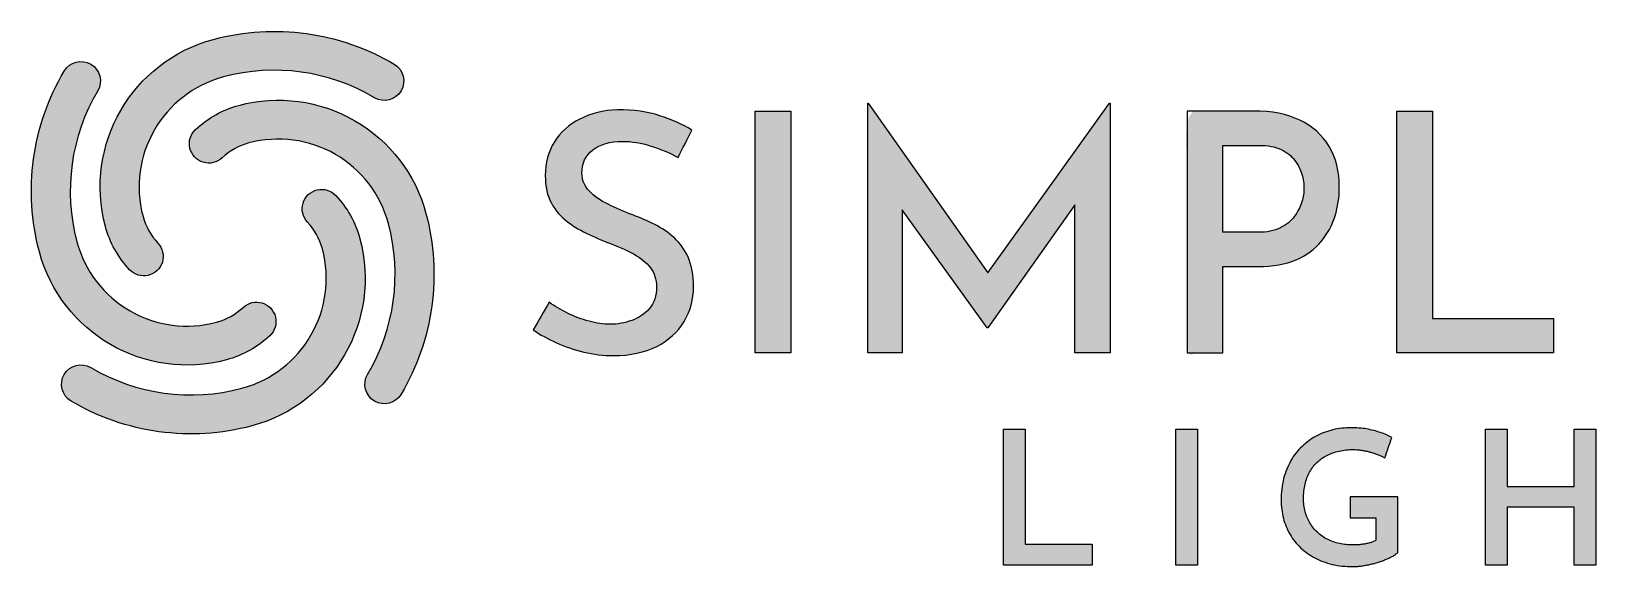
# Model space of a CAD drawing. Extents: x 6 to 227, y 6 to 43.
# Drawn here: x 5.6 to 113, y 5.8 to 42.6 of the extents above; entities that cross this region are included whole.
import ezdxf

# ---------------------------------------------------------------- set-up
doc = ezdxf.new("R2010")
doc.units = 0
doc.layers.add('fill-base', color=255, linetype='CONTINUOUS')
doc.layers.add('logo-outline', color=7, linetype='CONTINUOUS')
doc.layers.add('fill-hero', color=7, linetype='CONTINUOUS', true_color=0x00a8ff)

msp = doc.modelspace()

# ---------------------------------------------------------------- hatches: boundary and pattern name
at = {"layer": 'fill-base', "linetype": 'Continuous'}
h = msp.add_hatch(color=256, dxfattribs=at)
h.dxf.hatch_style = 1
edge = h.paths.add_edge_path()
edge.add_arc((17.46819940595881, 31.02100350288879), 6.991616840283885, 194.9999999999999, 223.1730355562349, ccw=False)
edge.add_arc((20.84489104273268, 31.92578530005129), 10.48742526042581, 105, 195, ccw=False)
edge.add_arc((22.30885874294379, 26.46218346222363), 16.14376210237354, 59.33331208667232, 105, ccw=False)
edge.add_arc((29.86182002915948, 39.19968392481529), 1.335279998336153, -120.66668791332751, 59.33331208667221, ccw=False)
edge.add_arc((22.30885874294379, 26.46218346222363), 13.47320210570125, 59.33331208667234, 105)
edge.add_arc((20.84489104273268, 31.92578530005129), 7.816865263753518, 105, 195)
edge.add_arc((17.46819940595881, 31.02100350288879), 4.321056843611594, 194.9999999999998, 223.1730355562348)
edge.add_arc((13.34308551092669, 27.15091541311768), 1.335279998336146, -136.82696444376552, 43.17303555623539, ccw=False)
h = msp.add_hatch(color=256, dxfattribs=at)
h.dxf.hatch_style = 1
edge = h.paths.add_edge_path()
edge.add_arc((21.68313960723294, 30.76800974951024), 6.99161684028388, 104.9999999999998, 133.1730355562347, ccw=False)
edge.add_arc((22.58792140439546, 27.39131811273636), 10.48742526042582, 15.000000000000114, 105, ccw=False)
edge.add_arc((17.1243195665678, 25.92735041252527), 16.14376210237354, -30.666687913327678, 14.999999999999886, ccw=False)
edge.add_arc((29.86182002915946, 18.37438912630957), 1.335279998336142, 149.3333120866727, 329.33331208667204, ccw=False)
edge.add_arc((17.1243195665678, 25.92735041252525), 13.47320210570125, 329.3333120866723, 375)
edge.add_arc((22.58792140439546, 27.39131811273637), 7.816865263753522, 15.00000000000002, 105)
edge.add_arc((21.68313960723295, 30.76800974951025), 4.321056843611591, 104.9999999999998, 133.1730355562348)
edge.add_arc((17.81305151746184, 34.89312364454236), 1.335279998336144, 133.1730355562345, 313.17303555623545, ccw=False)
h = msp.add_hatch(color=256, dxfattribs=at)
h.dxf.hatch_style = 1
h.paths.add_polyline_path([(75.23912599999998, 31.542627), (79.631126, 37.684752), (79.676876, 37.684752), (79.676876, 20.528502), (77.25212599999999, 20.528502), (77.25212599999999, 30.686766), (71.28212599999999, 22.243752), (71.23637599999999, 22.243752), (65.40362999999999, 30.342071), (65.40362599999999, 20.528502), (63.04637599999999, 20.528502), (63.04637599999999, 37.684752), (63.06962599999999, 37.684752), (71.29549999999999, 26.027536)])
h = msp.add_hatch(color=256, dxfattribs=at)
h.dxf.hatch_style = 1
edge = h.paths.add_edge_path()
edge.add_spline(control_points=[(46.21037599999999, 35.053752), (45.35612599999999, 35.053752), (44.67812599999999, 34.859502), (44.17487599999999, 34.470252), (43.67162599999999, 34.081002), (43.42037599999999, 33.551502), (43.42037599999999, 32.880252), (43.42037599999999, 32.407002), (43.58762599999999, 31.995252), (43.92362599999999, 31.645002), (44.25887599999999, 31.294002), (44.69312599999999, 30.988752), (45.22712599999999, 30.730002), (45.76037599999999, 30.470502), (46.32512599999999, 30.226752), (46.91987599999999, 29.998002), (47.42312599999999, 29.815002), (47.92187599999999, 29.597502), (48.41837599999999, 29.346252), (48.91412599999999, 29.095002), (49.36412599999999, 28.786002), (49.76762599999999, 28.420002), (50.17187599999999, 28.054752), (50.49212599999999, 27.600252), (50.72837599999999, 27.058752), (50.96462599999999, 26.517252), (51.08312599999999, 25.858002), (51.08312599999999, 25.080252), (51.08312599999999, 24.195252), (50.86562599999999, 23.395002), (50.43137599999999, 22.678752), (49.99637599999999, 21.961752), (49.37087599999999, 21.393252), (48.55562599999999, 20.974752), (47.73962599999999, 20.554752), (46.75187599999999, 20.345502), (45.59312599999999, 20.345502), (44.89112599999999, 20.345502), (44.20937599999999, 20.425002), (43.54562599999999, 20.585502), (42.88262599999999, 20.746002), (42.25712599999999, 20.959002), (41.66987599999999, 21.226002), (41.08262599999999, 21.492252), (40.55237599999999, 21.786252), (40.07987599999999, 22.106502), (40.44587599999999, 22.739252), (40.81187599999999, 23.37200199999999), (41.17787599999999, 24.004752), (41.54387599999999, 23.745252), (41.96312599999999, 23.497752), (42.43637599999999, 23.261502), (42.90887599999999, 23.025252), (43.40087599999999, 22.838502), (43.91162599999999, 22.701252), (44.42237599999999, 22.564002), (44.90687599999999, 22.495752), (45.36437599999999, 22.495752), (45.86762599999999, 22.495752), (46.36337599999999, 22.583502), (46.85087599999999, 22.759002), (47.33837599999999, 22.933752), (47.74262599999999, 23.209002), (48.06362599999999, 23.582502), (48.38387599999999, 23.956002), (48.54437599999999, 24.448002), (48.54437599999999, 25.058502), (48.54437599999999, 25.576752), (48.40337599999999, 26.014752), (48.12137599999999, 26.374002), (47.83937599999999, 26.732502), (47.46512599999999, 27.040752), (47.00012599999999, 27.299502), (46.53437599999999, 27.559002), (46.03562599999999, 27.787752), (45.50162599999999, 27.986502), (44.98337599999999, 28.184502), (44.45687599999999, 28.405752), (43.92362599999999, 28.649502), (43.38962599999999, 28.893252), (42.89387599999999, 29.187252), (42.43712599999999, 29.530002), (41.97962599999999, 29.873502), (41.60912599999999, 30.299502), (41.32787599999999, 30.811002), (41.04587599999999, 31.321752), (40.90487599999999, 31.951002), (40.90487599999999, 32.698002), (40.90487599999999, 33.582252), (41.11412599999999, 34.356252), (41.53337599999999, 35.020002), (41.95262599999999, 35.683002), (42.53612599999999, 36.205752), (43.28312599999999, 36.586752), (44.03012599999999, 36.967752), (44.89187599999999, 37.181502), (45.86762599999999, 37.227252), (46.98062599999999, 37.227252), (47.94887599999999, 37.090002), (48.77312599999999, 36.815502), (49.59662599999999, 36.541002), (50.32862599999999, 36.213252), (50.96912599999999, 35.831502), (50.65637599999998, 35.206252), (50.34362599999998, 34.581002), (50.03087599999998, 33.955752), (49.45112599999999, 34.261002), (48.82637599999999, 34.519752), (48.15512599999999, 34.733502), (47.48387599999999, 34.947252), (46.83587599999999, 35.053752), (46.21037599999999, 35.053752)], knot_values=[0, 0, 0, 0, 1, 1, 1, 2, 2, 2, 3, 3, 3, 4, 4, 4, 5, 5, 5, 6, 6, 6, 7, 7, 7, 8, 8, 8, 9, 9, 9, 10, 10, 10, 11, 11, 11, 12, 12, 12, 13, 13, 13, 14, 14, 14, 15, 15, 15, 16, 16, 16, 17, 17, 17, 18, 18, 18, 19, 19, 19, 20, 20, 20, 21, 21, 21, 22, 22, 22, 23, 23, 23, 24, 24, 24, 25, 25, 25, 26, 26, 26, 27, 27, 27, 28, 28, 28, 29, 29, 29, 30, 30, 30, 31, 31, 31, 32, 32, 32, 33, 33, 33, 34, 34, 34, 35, 35, 35, 36, 36, 36, 37, 37, 37, 37], weights=[1, 1, 1, 1, 1, 1, 1, 1, 1, 1, 1, 1, 1, 1, 1, 1, 1, 1, 1, 1, 1, 1, 1, 1, 1, 1, 1, 1, 1, 1, 1, 1, 1, 1, 1, 1, 1, 1, 1, 1, 1, 1, 1, 1, 1, 1, 1, 1, 1, 1, 1, 1, 1, 1, 1, 1, 1, 1, 1, 1, 1, 1, 1, 1, 1, 1, 1, 1, 1, 1, 1, 1, 1, 1, 1, 1, 1, 1, 1, 1, 1, 1, 1, 1, 1, 1, 1, 1, 1, 1, 1, 1, 1, 1, 1, 1, 1, 1, 1, 1, 1, 1, 1, 1, 1, 1, 1, 1, 1, 1, 1, 1], degree=3, periodic=0)
h = msp.add_hatch(color=256, dxfattribs=at)
h.dxf.hatch_style = 1
h.paths.add_polyline_path([(55.31462599999999, 37.135752), (57.76262599999999, 37.135752), (57.76262599999999, 20.528502), (55.31462599999999, 20.528502)])
h = msp.add_hatch(color=256, dxfattribs=at)
h.dxf.hatch_style = 1
edge = h.paths.add_edge_path(flags=16)
edge.add_spline(control_points=[(87.40787599999999, 34.779252), (87.40787599999999, 32.789252), (87.40787599999999, 30.799252), (87.40787599999999, 28.80925200000001)], knot_values=[8, 8, 8, 8, 9, 9, 9, 9], weights=[1, 1, 1, 1], degree=3, periodic=0)
edge.add_spline(control_points=[(87.40787599999999, 28.80925200000001), (88.21612600000002, 28.809252), (89.02437600000002, 28.809252), (89.83262600000002, 28.809252)], knot_values=[9, 9, 9, 9, 10, 10, 10, 10], weights=[1, 1, 1, 1], degree=3, periodic=0)
edge.add_spline(control_points=[(89.83262600000002, 28.809252), (90.44237599999998, 28.809252), (90.953876, 28.912002), (91.364876, 29.118252)], knot_values=[10, 10, 10, 10, 11, 11, 11, 11], weights=[1, 1, 1, 1], degree=3, periodic=0)
edge.add_spline(control_points=[(91.364876, 29.118252), (91.776626, 29.323752), (92.10062599999999, 29.587002), (92.33687599999999, 29.907252), (92.57312599999999, 30.227502), (92.741126, 30.559002), (92.84012599999998, 30.902502), (92.93912599999999, 31.246002), (92.98862599999998, 31.555002), (92.98862599999998, 31.828752)], knot_values=[0, 0, 0, 0, 1, 1, 1, 2, 2, 2, 3, 3, 3, 3], weights=[1, 1, 1, 1, 1, 1, 1, 1, 1, 1], degree=3, periodic=0)
edge.add_spline(control_points=[(92.98862599999998, 31.828752), (92.98862599999998, 32.134002), (92.93912599999999, 32.458002), (92.84012599999998, 32.800752), (92.741126, 33.143502), (92.57687599999998, 33.463752), (92.348126, 33.761502)], knot_values=[3, 3, 3, 3, 4, 4, 4, 5, 5, 5, 5], weights=[1, 1, 1, 1, 1, 1, 1], degree=3, periodic=0)
edge.add_spline(control_points=[(92.348126, 33.761502), (92.11937599999999, 34.058502), (91.806626, 34.303002), (91.410626, 34.493502)], knot_values=[5, 5, 5, 5, 6, 6, 6, 6], weights=[1, 1, 1, 1], degree=3, periodic=0)
edge.add_spline(control_points=[(91.410626, 34.493502), (91.01387599999998, 34.684002), (90.51887599999999, 34.779252), (89.92412599999999, 34.779252)], knot_values=[6, 6, 6, 6, 7, 7, 7, 7], weights=[1, 1, 1, 1], degree=3, periodic=0)
edge.add_spline(control_points=[(89.92412599999999, 34.779252), (89.085376, 34.779252), (88.24662599999999, 34.779252), (87.40787599999999, 34.779252)], knot_values=[7, 7, 7, 7, 8, 8, 8, 8], weights=[1, 1, 1, 1], degree=3, periodic=0)
edge = h.paths.add_edge_path()
edge.add_spline(control_points=[(92.70362599999999, 36.506502), (93.58037599999999, 36.086502), (94.25087599999999, 35.488752), (94.71662599999999, 34.711002), (95.181626, 33.933252), (95.41412599999998, 32.987502), (95.41412599999998, 31.874502), (95.41412599999998, 31.218252), (95.31512599999999, 30.571002), (95.11712599999998, 29.930502), (94.91912599999999, 29.290002), (94.60262599999999, 28.706502), (94.16762599999998, 28.180752), (93.73262599999998, 27.655002), (93.15737599999999, 27.235002), (92.44037599999999, 26.922252), (91.72337599999999, 26.609502), (90.854126, 26.453502), (89.83262599999999, 26.453502), (89.02437599999998, 26.453502), (88.21612599999997, 26.453502), (87.40787599999997, 26.453502), (87.40787599999999, 24.478752), (87.40787599999999, 22.504002), (87.40787599999999, 20.529252), (86.591876, 20.529252), (85.775876, 20.529252), (84.959876, 20.529252), (84.959876, 26.064752), (84.959876, 31.600252), (84.959876, 37.135752), (86.485126, 37.135752), (88.010376, 37.135752), (89.535626, 37.135752), (90.77087599999999, 37.135752), (91.82687599999998, 36.925752), (92.70362599999999, 36.506502)], knot_values=[0, 0, 0, 0, 1, 1, 1, 2, 2, 2, 3, 3, 3, 4, 4, 4, 5, 5, 5, 6, 6, 6, 7, 7, 7, 8, 8, 8, 9, 9, 9, 10, 10, 10, 11, 11, 11, 12, 12, 12, 12], weights=[1, 1, 1, 1, 1, 1, 1, 1, 1, 1, 1, 1, 1, 1, 1, 1, 1, 1, 1, 1, 1, 1, 1, 1, 1, 1, 1, 1, 1, 1, 1, 1, 1, 1, 1, 1, 1], degree=3, periodic=0)
h = msp.add_hatch(color=256, dxfattribs=at)
h.dxf.hatch_style = 1
h.paths.add_polyline_path([(99.37187599999999, 37.135752), (101.819876, 37.135752), (101.819876, 22.885002), (110.123126, 22.885002), (110.123126, 20.528502), (99.37187599999999, 20.528502)])
h = msp.add_hatch(color=256, dxfattribs=at)
h.dxf.hatch_style = 1
edge = h.paths.add_edge_path()
edge.add_arc((21.43014585385442, 26.55306954823611), 6.99161684028387, 14.999999999999886, 43.17303555623488, ccw=False)
edge.add_arc((18.05345421708054, 25.6482877510736), 10.48742526042582, -75, 15, ccw=False)
edge.add_arc((16.58948651686943, 31.11188958890126), 16.14376210237354, 239.3333120866723, 284.99999999999994, ccw=False)
edge.add_arc((9.036525230653735, 18.37438912630959), 1.335279998336145, 59.333312086672606, 239.3333120866721, ccw=False)
edge.add_arc((16.58948651686942, 31.11188958890126), 13.47320210570125, 239.3333120866723, 285)
edge.add_arc((18.05345421708054, 25.6482877510736), 7.816865263753523, 284.9999999999999, 374.9999999999999)
edge.add_arc((21.43014585385441, 26.5530695482361), 4.321056843611594, 14.9999999999998, 43.17303555623479)
edge.add_arc((25.55525974888653, 30.42315763800721), 1.335279998336144, 43.17303555623448, 223.1730355562354, ccw=False)
at = {"layer": 'fill-hero', "linetype": 'Continuous'}
h = msp.add_hatch(color=256, dxfattribs=at)
h.dxf.hatch_style = 1
edge = h.paths.add_edge_path()
edge.add_arc((17.21520565258027, 26.80606330161465), 6.991616840283885, 284.9999999999999, 313.1730355562349, ccw=False)
edge.add_arc((16.31042385541776, 30.18275493838852), 10.48742526042581, 195, 285.00000000000006, ccw=False)
edge.add_arc((21.77402569324542, 31.64672263859963), 16.14376210237354, 149.3333120866724, 195, ccw=False)
edge.add_arc((9.036525230653755, 39.19968392481531), 1.335279998336145, -30.666687913327223, 149.3333120866722, ccw=False)
edge.add_arc((21.77402569324543, 31.64672263859963), 13.47320210570125, 149.3333120866724, 195)
edge.add_arc((16.31042385541776, 30.18275493838852), 7.816865263753519, 195, 285.0000000000001)
edge.add_arc((17.21520565258027, 26.80606330161464), 4.321056843611582, 284.9999999999998, 313.1730355562347)
edge.add_arc((21.08529374235138, 22.68094940658252), 1.335279998336147, -46.82696444376529, 133.1730355562353, ccw=False)
h = msp.add_hatch(color=256, dxfattribs=at)
h.dxf.hatch_style = 1
h.paths.add_polyline_path([(72.358087, 15.28991300000001), (73.85781399999999, 15.28991300000001), (73.85781399999999, 7.393909), (78.44672300000002, 7.393909), (78.44672300000002, 5.958273000000001), (72.358087, 5.958273000000001)])
h = msp.add_hatch(color=256, dxfattribs=at)
h.dxf.hatch_style = 1
h.paths.add_polyline_path([(84.18353400000002, 15.28991300000001), (85.68325699999998, 15.28991300000001), (85.68325699999998, 5.958273000000001), (84.18353400000002, 5.958273000000001)])
h = msp.add_hatch(color=256, dxfattribs=at)
h.dxf.hatch_style = 1
edge = h.paths.add_edge_path()
edge.add_spline(control_points=[(97.20107300000001, 5.945455000000002), (97.100619563962, 5.927569708175791), (96.90428983040115, 5.892614063879303), (96.61303258367508, 5.862660564459325), (96.17960467427584, 5.848491803912402), (95.61384497507704, 5.881205080157822), (94.92711684531031, 5.988957886670931), (94.500158231067, 6.13190835766797), (94.291349, 6.201820000000001), (94.09921276984366, 6.283503736652174), (93.72215954630707, 6.443802063470343), (93.2025187068891, 6.761654672559163), (92.90182720921904, 7.021768366769844), (92.753166, 7.150367999999999), (92.61722356260886, 7.291452941721661), (92.3459295358807, 7.573009626189871), (92.01711228852785, 8.063960962701273), (91.75230258438627, 8.596452210433942), (91.55961494301037, 9.16994733748243), (91.44381833086629, 9.777899666680135), (91.40681830015683, 10.45478700450096), (91.44742840218098, 11.16792855121117), (91.5663967478681, 11.89089983718021), (91.72683097248627, 12.33263792752592), (91.804618, 12.546816), (91.89515887404875, 12.74608540016373), (92.07237586806013, 13.13611834900027), (92.42515954433432, 13.66608184334657), (92.7133607838608, 13.96365895517028), (92.855706, 14.110635), (93.00744470378615, 14.24555602353733), (93.30904867908743, 14.51373227676223), (93.82379062495012, 14.83841913607031), (94.19491137523586, 14.99397198487351), (94.381072, 15.07200000000001), (94.576766056808, 15.13636208319058), (94.96909810531828, 15.26539670159661), (95.58592264391577, 15.36889777887114), (96.18683468233057, 15.40178171532884), (96.75592629974449, 15.37824611454803), (97.28008718077575, 15.31824374413522), (97.61422486311216, 15.23899858389976), (97.777891, 15.200183), (97.93291026123673, 15.15605326028717), (98.230654959817, 15.07129349595597), (98.64833750910341, 14.91087828061922), (98.90038132083441, 14.77720317604349), (99.021257, 14.713095), (98.85889166666664, 14.25163966666667), (98.69652633333332, 13.79018433333334), (98.53416099999995, 13.328729), (98.47526776152391, 13.36050038204872), (98.34952104538277, 13.42833748972473), (98.13885810302256, 13.51675326982306), (97.98661857242395, 13.56983063561258), (97.906074, 13.597912), (97.82045505624716, 13.62784257991256), (97.64967887268, 13.68754233776256), (97.38840354427154, 13.7595774637409), (97.12787287481736, 13.81745709819325), (96.87449050903585, 13.85993681899474), (96.63482380927792, 13.88665819314733), (96.30694397110587, 13.89823997046413), (95.89639314775141, 13.87574881738603), (95.40878956652924, 13.80449735450872), (95.10553121278008, 13.70865844986306), (94.957889, 13.66199900000001), (94.82307684677716, 13.60948771931526), (94.55763021614423, 13.50609242301031), (94.19546195802143, 13.28344608348893), (93.87339610499005, 13.01574524199565), (93.59578875456234, 12.70075025018602), (93.36047663153029, 12.34302038982677), (93.24682030895335, 12.0788127193056), (93.18898300000002, 11.944363), (93.14231736662725, 11.80198304462495), (93.04613332216583, 11.50851911906706), (92.9747539478249, 11.03345119163187), (92.94950881175026, 10.54952369038948), (92.97547598819106, 10.07648314666585), (93.0529808777001, 9.635248145905674), (93.15273155961101, 9.361548542150103), (93.20180099999997, 9.226910000000004), (93.26241286486801, 9.10009478843752), (93.38223323519973, 8.849400544889718), (93.62180135028365, 8.50967405608134), (93.90067778139365, 8.20643949895372), (94.22257289234251, 7.944633848691232), (94.58430791645664, 7.722816357452873), (94.84883491299995, 7.615292083986701), (94.983524, 7.560544000000003), (95.12698138353541, 7.516590305605674), (95.41949941177893, 7.426966141959354), (95.88513809622214, 7.358329151193174), (96.30029426726892, 7.337918628927713), (96.65421838325923, 7.348138202695515), (96.93672272053692, 7.37391990720345), (97.2106715819608, 7.415359178817112), (97.4693807066021, 7.475101404478251), (97.70704670154808, 7.554249705009751), (97.84987168771737, 7.627630280107723), (97.918891, 7.663091000000001), (97.918891, 8.18009133333333), (97.918891, 8.697091666666672), (97.918891, 9.214092000000004), (97.33352833333332, 9.214092000000004), (96.74816566666668, 9.214092000000004), (96.162803, 9.214092000000004), (96.162803, 9.69263733333334), (96.162803, 10.17118266666667), (96.162803, 10.64972800000001), (97.248076, 10.649728), (98.333349, 10.649728), (99.418622, 10.649728), (99.418622, 9.372182333333331), (99.418622, 8.094636666666673), (99.418622, 6.81709099999999), (99.37310854886532, 6.77637663473089), (99.27451053359086, 6.688175113892238), (99.09144229506063, 6.575036799206091), (98.87578354114812, 6.466956897587237), (98.63549064428688, 6.35851140928932), (98.3743372443735, 6.25650695815895), (98.09612162362556, 6.160298239366532), (97.8050269776032, 6.073973522824011), (97.50566658848288, 6.000574327260032), (97.30288268402576, 5.963878504316052), (97.20107300000001, 5.945455000000002)], knot_values=[0, 0, 0, 0, 0.3060254537518148, 0.5981069256325277, 0.8774359103458927, 1.606239148517215, 2.295327799558569, 2.954912847500821, 2.954912847500821, 2.954912847500821, 3.580810038037746, 4.183190060509438, 4.772220992848314, 4.772220992848314, 4.772220992848314, 5.359026703231229, 5.943281973745749, 6.536276866898298, 7.138895214002003, 7.752294513344608, 8.387244074869775, 9.167476913084117, 9.892444856678864, 10.57478017294792, 10.57478017294792, 10.57478017294792, 11.23086136826829, 11.85893761546921, 12.47189584018604, 12.47189584018604, 12.47189584018604, 13.08042389394198, 13.68143879472315, 14.28635463323956, 14.28635463323956, 14.28635463323956, 14.90364406976103, 15.52391101642513, 16.15585589750021, 16.70602781319384, 17.23122605844033, 17.7354578214224, 17.7354578214224, 17.7354578214224, 18.21892226697864, 18.66404549799898, 19.07424096094928, 19.07424096094928, 19.07424096094928, 20.07424096094929, 20.07424096094929, 20.07424096094929, 20.27489969737758, 20.50268024912202, 20.75857672516262, 20.75857672516262, 20.75857672516262, 21.03061251505799, 21.30118133993256, 21.57106001241336, 21.83095754945826, 22.07160017987315, 22.29394847415939, 22.81442625417021, 23.30333153050092, 23.76718480682437, 23.76718480682437, 23.76718480682437, 24.20049119048379, 24.62036990048584, 25.03595728615101, 25.45265004315069, 25.8757367367467, 26.31412133409131, 26.31412133409131, 26.31412133409131, 26.76293543356792, 27.23918657330409, 27.74971068651423, 28.21480161690312, 28.6581164131969, 29.0873325949049, 29.0873325949049, 29.0873325949049, 29.50837426303884, 29.91966746384089, 30.32886301159404, 30.7408239158908, 31.16070366385323, 31.59627151997327, 31.59627151997327, 31.59627151997327, 32.04584913759339, 32.51298667960966, 33.00352252576671, 33.29134639696922, 33.57450916504616, 33.85409694382236, 34.12183179779545, 34.37046000843334, 34.60296446518633, 34.60296446518633, 34.60296446518633, 35.60296446518633, 35.60296446518633, 35.60296446518633, 36.60296446518633, 36.60296446518633, 36.60296446518633, 37.60296446518633, 37.60296446518633, 37.60296446518633, 38.60296446518633, 38.60296446518633, 38.60296446518633, 39.60296446518633, 39.60296446518633, 39.60296446518633, 39.78587465561322, 39.99921175692005, 40.24571832429097, 40.50963653238585, 40.78972066759166, 41.08654119733986, 41.39252812496424, 41.70031231420078, 42.01064311864178, 42.01064311864178, 42.01064311864178, 42.01064311864178], weights=[1, 1, 1, 1, 1, 1, 1, 1, 1, 1, 1, 1, 1, 1, 1, 1, 1, 1, 1, 1, 1, 1, 1, 1, 1, 1, 1, 1, 1, 1, 1, 1, 1, 1, 1, 1, 1, 1, 1, 1, 1, 1, 1, 1, 1, 1, 1, 1, 1, 1, 1, 1, 1, 1, 1, 1, 1, 1, 1, 1, 1, 1, 1, 1, 1, 1, 1, 1, 1, 1, 1, 1, 1, 1, 1, 1, 1, 1, 1, 1, 1, 1, 1, 1, 1, 1, 1, 1, 1, 1, 1, 1, 1, 1, 1, 1, 1, 1, 1, 1, 1, 1, 1, 1, 1, 1, 1, 1, 1, 1, 1, 1, 1, 1, 1, 1, 1, 1, 1, 1, 1, 1, 1, 1, 1, 1, 1, 1], degree=3, periodic=0)
h = msp.add_hatch(color=256, dxfattribs=at)
h.dxf.hatch_style = 1
h.paths.add_polyline_path([(113.012964, 15.28991300000001), (113.012964, 5.958273000000001), (111.526058, 5.958273000000001), (111.526058, 9.931910000000002), (106.937151, 9.931910000000002), (106.937151, 5.958273000000001), (105.43742, 5.958273000000001), (105.43742, 15.28991300000001), (106.937151, 15.28991300000001), (106.937151, 11.354728), (111.526058, 11.354728), (111.526058, 15.28991300000001)])

# ---------------------------------------------------------------- linework, layer by layer
at = {"layer": 'logo-outline'}
for points in [[(12.36927821677017, 26.23731154501939, -0.1235510247152853), (10.71481613241103, 29.21143990856383, -0.4142135623730951), (18.13054565124521, 42.05586021037294, -0.2019381984217088), (30.54287012347951, 40.34822362503608, -0.999999999999995), (29.18076993483946, 38.0511442245945, 0.2019381984217089), (18.82173743947293, 39.47629733893272, 0.4142135623730951), (13.29437900385124, 29.90263169679154, 0.1235510247152854), (14.31689280508319, 28.06451928121597, -1.000000000000009)], [(21.99889761044966, 21.70714211242601, -0.1235510247152853), (19.02476924690523, 20.05268002806687, -0.4142135623730951), (6.180348945096111, 27.46840954690105, -0.2019381984217088), (7.887985530432967, 39.88073401913534, -0.999999999999995), (10.18506493087455, 38.5186338304953, 0.2019381984217089), (8.759911816536327, 28.15960133512876, 0.4142135623730951), (18.33357745867752, 22.63224289950708, 0.1235510247152854), (20.17168987425308, 23.65475670073902, -1.000000000000009)], [(16.89944764936356, 35.86693093869889, -0.1235510247152853), (19.87357601290799, 37.52139302305802, -0.4142135623730951), (32.71799631471711, 30.10566350422383, -0.2019381984217088), (31.01035972938025, 17.69333903198955, -0.999999999999995), (28.71328032893867, 19.05543922062959, 0.2019381984217089), (30.13843344327689, 29.41447171599612, 0.4142135623730951), (20.5647678011357, 34.94183015161781, 0.1235510247152854), (18.72665538556014, 33.91931635038586, -1.000000000000009)], [(26.52906704304305, 31.33676150610549, -0.1235510247152853), (28.18352912740219, 28.36263314256107, -0.4142135623730951), (20.767799608568, 15.51821284075195, -0.2019381984217088), (8.355475136333707, 17.22584942608881, -0.999999999999995), (9.717575324973755, 19.52292882653039, 0.2019381984217089), (20.07660782034029, 18.09777571219216, 0.4142135623730951), (25.60396625596198, 27.67144135433335, 0.1235510247152854), (24.58145245473003, 29.50955376990891, -1.000000000000009)]]:
    msp.add_lwpolyline(points, format="xyb", close=True, dxfattribs=at)
for points in [[(75.23912599999998, 31.542627), (79.631126, 37.684752), (79.676876, 37.684752), (79.676876, 20.528502), (77.25212599999999, 20.528502), (77.25212599999999, 30.686766), (71.28212599999999, 22.243752), (71.23637599999999, 22.243752), (65.40362999999999, 30.342071), (65.40362599999999, 20.528502), (63.04637599999999, 20.528502), (63.04637599999999, 37.684752), (63.06962599999999, 37.684752), (71.29549999999999, 26.027536)], [(55.31462599999999, 37.135752), (57.76262599999999, 37.135752), (57.76262599999999, 20.528502), (55.31462599999999, 20.528502)], [(99.37187599999999, 37.135752), (101.819876, 37.135752), (101.819876, 22.885002), (110.123126, 22.885002), (110.123126, 20.528502), (99.37187599999999, 20.528502)]]:
    msp.add_lwpolyline(points, close=True, dxfattribs=at)
at = {"layer": 'logo-outline', "color": 7}
for points in [[(72.358087, 15.28991300000001), (73.85781399999999, 15.28991300000001), (73.85781399999999, 7.393909), (78.44672300000002, 7.393909), (78.44672300000002, 5.958273000000001), (72.358087, 5.958273000000001)], [(84.18353400000002, 15.28991300000001), (85.68325699999998, 15.28991300000001), (85.68325699999998, 5.958273000000001), (84.18353400000002, 5.958273000000001)], [(113.012964, 15.28991300000001), (113.012964, 5.958273000000001), (111.526058, 5.958273000000001), (111.526058, 9.931910000000002), (106.937151, 9.931910000000002), (106.937151, 5.958273000000001), (105.43742, 5.958273000000001), (105.43742, 15.28991300000001), (106.937151, 15.28991300000001), (106.937151, 11.354728), (111.526058, 11.354728), (111.526058, 15.28991300000001)]]:
    msp.add_lwpolyline(points, close=True, dxfattribs=at)
at = {"layer": 'logo-outline'}
for points, knots in [([(46.21037599999999, 35.053752), (45.35612599999999, 35.053752), (44.67812599999999, 34.859502), (44.17487599999999, 34.470252), (43.67162599999999, 34.081002), (43.42037599999999, 33.551502), (43.42037599999999, 32.880252), (43.42037599999999, 32.407002), (43.58762599999999, 31.995252), (43.92362599999999, 31.645002), (44.25887599999999, 31.294002), (44.69312599999999, 30.988752), (45.22712599999999, 30.730002), (45.76037599999999, 30.470502), (46.32512599999999, 30.226752), (46.91987599999999, 29.998002), (47.42312599999999, 29.815002), (47.92187599999999, 29.597502), (48.41837599999999, 29.346252), (48.91412599999999, 29.095002), (49.36412599999999, 28.786002), (49.76762599999999, 28.420002), (50.17187599999999, 28.054752), (50.49212599999999, 27.600252), (50.72837599999999, 27.058752), (50.96462599999999, 26.517252), (51.08312599999999, 25.858002), (51.08312599999999, 25.080252), (51.08312599999999, 24.195252), (50.86562599999999, 23.395002), (50.43137599999999, 22.678752), (49.99637599999999, 21.961752), (49.37087599999999, 21.393252), (48.55562599999999, 20.974752), (47.73962599999999, 20.554752), (46.75187599999999, 20.345502), (45.59312599999999, 20.345502), (44.89112599999999, 20.345502), (44.20937599999999, 20.425002), (43.54562599999999, 20.585502), (42.88262599999999, 20.746002), (42.25712599999999, 20.959002), (41.66987599999999, 21.226002), (41.08262599999999, 21.492252), (40.55237599999999, 21.786252), (40.07987599999999, 22.106502), (40.44587599999999, 22.739252), (40.81187599999999, 23.37200199999999), (41.17787599999999, 24.004752), (41.54387599999999, 23.745252), (41.96312599999999, 23.497752), (42.43637599999999, 23.261502), (42.90887599999999, 23.025252), (43.40087599999999, 22.838502), (43.91162599999999, 22.701252), (44.42237599999999, 22.564002), (44.90687599999999, 22.495752), (45.36437599999999, 22.495752), (45.86762599999999, 22.495752), (46.36337599999999, 22.583502), (46.85087599999999, 22.759002), (47.33837599999999, 22.933752), (47.74262599999999, 23.209002), (48.06362599999999, 23.582502), (48.38387599999999, 23.956002), (48.54437599999999, 24.448002), (48.54437599999999, 25.058502), (48.54437599999999, 25.576752), (48.40337599999999, 26.014752), (48.12137599999999, 26.374002), (47.83937599999999, 26.732502), (47.46512599999999, 27.040752), (47.00012599999999, 27.299502), (46.53437599999999, 27.559002), (46.03562599999999, 27.787752), (45.50162599999999, 27.986502), (44.98337599999999, 28.184502), (44.45687599999999, 28.405752), (43.92362599999999, 28.649502), (43.38962599999999, 28.893252), (42.89387599999999, 29.187252), (42.43712599999999, 29.530002), (41.97962599999999, 29.873502), (41.60912599999999, 30.299502), (41.32787599999999, 30.811002), (41.04587599999999, 31.321752), (40.90487599999999, 31.951002), (40.90487599999999, 32.698002), (40.90487599999999, 33.582252), (41.11412599999999, 34.356252), (41.53337599999999, 35.020002), (41.95262599999999, 35.683002), (42.53612599999999, 36.205752), (43.28312599999999, 36.586752), (44.03012599999999, 36.967752), (44.89187599999999, 37.181502), (45.86762599999999, 37.227252), (46.98062599999999, 37.227252), (47.94887599999999, 37.090002), (48.77312599999999, 36.815502), (49.59662599999999, 36.541002), (50.32862599999999, 36.213252), (50.96912599999999, 35.831502), (50.65637599999998, 35.206252), (50.34362599999998, 34.581002), (50.03087599999998, 33.955752), (49.45112599999999, 34.261002), (48.82637599999999, 34.519752), (48.15512599999999, 34.733502), (47.48387599999999, 34.947252), (46.83587599999999, 35.053752), (46.21037599999999, 35.053752)], [0, 0, 0, 0, 1, 1, 1, 2, 2, 2, 3, 3, 3, 4, 4, 4, 5, 5, 5, 6, 6, 6, 7, 7, 7, 8, 8, 8, 9, 9, 9, 10, 10, 10, 11, 11, 11, 12, 12, 12, 13, 13, 13, 14, 14, 14, 15, 15, 15, 16, 16, 16, 17, 17, 17, 18, 18, 18, 19, 19, 19, 20, 20, 20, 21, 21, 21, 22, 22, 22, 23, 23, 23, 24, 24, 24, 25, 25, 25, 26, 26, 26, 27, 27, 27, 28, 28, 28, 29, 29, 29, 30, 30, 30, 31, 31, 31, 32, 32, 32, 33, 33, 33, 34, 34, 34, 35, 35, 35, 36, 36, 36, 37, 37, 37, 37]), ([(92.70362599999999, 36.506502), (93.58037599999999, 36.086502), (94.25087599999999, 35.488752), (94.71662599999999, 34.711002), (95.181626, 33.933252), (95.41412599999998, 32.987502), (95.41412599999998, 31.874502), (95.41412599999998, 31.218252), (95.31512599999999, 30.571002), (95.11712599999998, 29.930502), (94.91912599999999, 29.290002), (94.60262599999999, 28.706502), (94.16762599999998, 28.180752), (93.73262599999998, 27.655002), (93.15737599999999, 27.235002), (92.44037599999999, 26.922252), (91.72337599999999, 26.609502), (90.854126, 26.453502), (89.83262599999999, 26.453502), (89.02437599999998, 26.453502), (88.21612599999997, 26.453502), (87.40787599999997, 26.453502), (87.40787599999999, 24.478752), (87.40787599999999, 22.504002), (87.40787599999999, 20.529252), (86.591876, 20.529252), (85.775876, 20.529252), (84.959876, 20.529252), (84.959876, 26.064752), (84.959876, 31.600252), (84.959876, 37.135752), (86.485126, 37.135752), (88.010376, 37.135752), (89.535626, 37.135752), (90.77087599999999, 37.135752), (91.82687599999998, 36.925752), (92.70362599999999, 36.506502)], [0, 0, 0, 0, 1, 1, 1, 2, 2, 2, 3, 3, 3, 4, 4, 4, 5, 5, 5, 6, 6, 6, 7, 7, 7, 8, 8, 8, 9, 9, 9, 10, 10, 10, 11, 11, 11, 12, 12, 12, 12]), ([(91.364876, 29.118252), (91.776626, 29.323752), (92.10062599999999, 29.587002), (92.33687599999999, 29.907252), (92.57312599999999, 30.227502), (92.741126, 30.559002), (92.84012599999998, 30.902502), (92.93912599999999, 31.246002), (92.98862599999998, 31.555002), (92.98862599999998, 31.828752), (92.98862599999998, 32.134002), (92.93912599999999, 32.458002), (92.84012599999998, 32.800752), (92.741126, 33.143502), (92.57687599999998, 33.463752), (92.348126, 33.761502), (92.11937599999999, 34.058502), (91.806626, 34.303002), (91.410626, 34.493502), (91.01387599999998, 34.684002), (90.51887599999999, 34.779252), (89.92412599999999, 34.779252), (89.085376, 34.779252), (88.24662599999999, 34.779252), (87.40787599999999, 34.779252), (87.40787599999999, 32.789252), (87.40787599999999, 30.799252), (87.40787599999999, 28.80925200000001), (88.21612600000002, 28.809252), (89.02437600000002, 28.809252), (89.83262600000002, 28.809252), (90.44237599999998, 28.809252), (90.953876, 28.912002), (91.364876, 29.118252)], [0, 0, 0, 0, 1, 1, 1, 2, 2, 2, 3, 3, 3, 4, 4, 4, 5, 5, 5, 6, 6, 6, 7, 7, 7, 8, 8, 8, 9, 9, 9, 10, 10, 10, 11, 11, 11, 11])]:
    msp.add_open_spline(points, degree=3, knots=knots, dxfattribs=at)
at = {"layer": 'logo-outline', "color": 7}
msp.add_open_spline([(97.20107300000001, 5.945455000000002), (97.100619563962, 5.927569708175791), (96.90428983040115, 5.892614063879303), (96.61303258367508, 5.862660564459325), (96.17960467427584, 5.848491803912402), (95.61384497507704, 5.881205080157822), (94.92711684531031, 5.988957886670931), (94.500158231067, 6.13190835766797), (94.291349, 6.201820000000001), (94.09921276984366, 6.283503736652174), (93.72215954630707, 6.443802063470343), (93.2025187068891, 6.761654672559163), (92.90182720921904, 7.021768366769844), (92.753166, 7.150367999999999), (92.61722356260886, 7.291452941721661), (92.3459295358807, 7.573009626189871), (92.01711228852785, 8.063960962701273), (91.75230258438627, 8.596452210433942), (91.55961494301037, 9.16994733748243), (91.44381833086629, 9.777899666680135), (91.40681830015683, 10.45478700450096), (91.44742840218098, 11.16792855121117), (91.5663967478681, 11.89089983718021), (91.72683097248627, 12.33263792752592), (91.804618, 12.546816), (91.89515887404875, 12.74608540016373), (92.07237586806013, 13.13611834900027), (92.42515954433432, 13.66608184334657), (92.7133607838608, 13.96365895517028), (92.855706, 14.110635), (93.00744470378615, 14.24555602353733), (93.30904867908743, 14.51373227676223), (93.82379062495012, 14.83841913607031), (94.19491137523586, 14.99397198487351), (94.381072, 15.07200000000001), (94.576766056808, 15.13636208319058), (94.96909810531828, 15.26539670159661), (95.58592264391577, 15.36889777887114), (96.18683468233057, 15.40178171532884), (96.75592629974449, 15.37824611454803), (97.28008718077575, 15.31824374413522), (97.61422486311216, 15.23899858389976), (97.777891, 15.200183), (97.93291026123673, 15.15605326028717), (98.230654959817, 15.07129349595597), (98.64833750910341, 14.91087828061922), (98.90038132083441, 14.77720317604349), (99.021257, 14.713095), (98.85889166666664, 14.25163966666667), (98.69652633333332, 13.79018433333334), (98.53416099999995, 13.328729), (98.47526776152391, 13.36050038204872), (98.34952104538277, 13.42833748972473), (98.13885810302256, 13.51675326982306), (97.98661857242395, 13.56983063561258), (97.906074, 13.597912), (97.82045505624716, 13.62784257991256), (97.64967887268, 13.68754233776256), (97.38840354427154, 13.7595774637409), (97.12787287481736, 13.81745709819325), (96.87449050903585, 13.85993681899474), (96.63482380927792, 13.88665819314733), (96.30694397110587, 13.89823997046413), (95.89639314775141, 13.87574881738603), (95.40878956652924, 13.80449735450872), (95.10553121278008, 13.70865844986306), (94.957889, 13.66199900000001), (94.82307684677716, 13.60948771931526), (94.55763021614423, 13.50609242301031), (94.19546195802143, 13.28344608348893), (93.87339610499005, 13.01574524199565), (93.59578875456234, 12.70075025018602), (93.36047663153029, 12.34302038982677), (93.24682030895335, 12.0788127193056), (93.18898300000002, 11.944363), (93.14231736662725, 11.80198304462495), (93.04613332216583, 11.50851911906706), (92.9747539478249, 11.03345119163187), (92.94950881175026, 10.54952369038948), (92.97547598819106, 10.07648314666585), (93.0529808777001, 9.635248145905674), (93.15273155961101, 9.361548542150103), (93.20180099999997, 9.226910000000004), (93.26241286486801, 9.10009478843752), (93.38223323519973, 8.849400544889718), (93.62180135028365, 8.50967405608134), (93.90067778139365, 8.20643949895372), (94.22257289234251, 7.944633848691232), (94.58430791645664, 7.722816357452873), (94.84883491299995, 7.615292083986701), (94.983524, 7.560544000000003), (95.12698138353541, 7.516590305605674), (95.41949941177893, 7.426966141959354), (95.88513809622214, 7.358329151193174), (96.30029426726892, 7.337918628927713), (96.65421838325923, 7.348138202695515), (96.93672272053692, 7.37391990720345), (97.2106715819608, 7.415359178817112), (97.4693807066021, 7.475101404478251), (97.70704670154808, 7.554249705009751), (97.84987168771737, 7.627630280107723), (97.918891, 7.663091000000001), (97.918891, 8.18009133333333), (97.918891, 8.697091666666672), (97.918891, 9.214092000000004), (97.33352833333332, 9.214092000000004), (96.74816566666668, 9.214092000000004), (96.162803, 9.214092000000004), (96.162803, 9.69263733333334), (96.162803, 10.17118266666667), (96.162803, 10.64972800000001), (97.248076, 10.649728), (98.333349, 10.649728), (99.418622, 10.649728), (99.418622, 9.372182333333331), (99.418622, 8.094636666666673), (99.418622, 6.81709099999999), (99.37310854886532, 6.77637663473089), (99.27451053359086, 6.688175113892238), (99.09144229506063, 6.575036799206091), (98.87578354114812, 6.466956897587237), (98.63549064428688, 6.35851140928932), (98.3743372443735, 6.25650695815895), (98.09612162362556, 6.160298239366532), (97.8050269776032, 6.073973522824011), (97.50566658848288, 6.000574327260032), (97.30288268402576, 5.963878504316052), (97.20107300000001, 5.945455000000002)], degree=3, knots=[0, 0, 0, 0, 0.3060254537518148, 0.5981069256325277, 0.8774359103458927, 1.606239148517215, 2.295327799558569, 2.954912847500821, 2.954912847500821, 2.954912847500821, 3.580810038037746, 4.183190060509438, 4.772220992848314, 4.772220992848314, 4.772220992848314, 5.359026703231229, 5.943281973745749, 6.536276866898298, 7.138895214002003, 7.752294513344608, 8.387244074869775, 9.167476913084117, 9.892444856678864, 10.57478017294792, 10.57478017294792, 10.57478017294792, 11.23086136826829, 11.85893761546921, 12.47189584018604, 12.47189584018604, 12.47189584018604, 13.08042389394198, 13.68143879472315, 14.28635463323956, 14.28635463323956, 14.28635463323956, 14.90364406976103, 15.52391101642513, 16.15585589750021, 16.70602781319384, 17.23122605844033, 17.7354578214224, 17.7354578214224, 17.7354578214224, 18.21892226697864, 18.66404549799898, 19.07424096094928, 19.07424096094928, 19.07424096094928, 20.07424096094929, 20.07424096094929, 20.07424096094929, 20.27489969737758, 20.50268024912202, 20.75857672516262, 20.75857672516262, 20.75857672516262, 21.03061251505799, 21.30118133993256, 21.57106001241336, 21.83095754945826, 22.07160017987315, 22.29394847415939, 22.81442625417021, 23.30333153050092, 23.76718480682437, 23.76718480682437, 23.76718480682437, 24.20049119048379, 24.62036990048584, 25.03595728615101, 25.45265004315069, 25.8757367367467, 26.31412133409131, 26.31412133409131, 26.31412133409131, 26.76293543356792, 27.23918657330409, 27.74971068651423, 28.21480161690312, 28.6581164131969, 29.0873325949049, 29.0873325949049, 29.0873325949049, 29.50837426303884, 29.91966746384089, 30.32886301159404, 30.7408239158908, 31.16070366385323, 31.59627151997327, 31.59627151997327, 31.59627151997327, 32.04584913759339, 32.51298667960966, 33.00352252576671, 33.29134639696922, 33.57450916504616, 33.85409694382236, 34.12183179779545, 34.37046000843334, 34.60296446518633, 34.60296446518633, 34.60296446518633, 35.60296446518633, 35.60296446518633, 35.60296446518633, 36.60296446518633, 36.60296446518633, 36.60296446518633, 37.60296446518633, 37.60296446518633, 37.60296446518633, 38.60296446518633, 38.60296446518633, 38.60296446518633, 39.60296446518633, 39.60296446518633, 39.60296446518633, 39.78587465561322, 39.99921175692005, 40.24571832429097, 40.50963653238585, 40.78972066759166, 41.08654119733986, 41.39252812496424, 41.70031231420078, 42.01064311864178, 42.01064311864178, 42.01064311864178, 42.01064311864178], dxfattribs=at)

doc.saveas('drawing.dxf')
